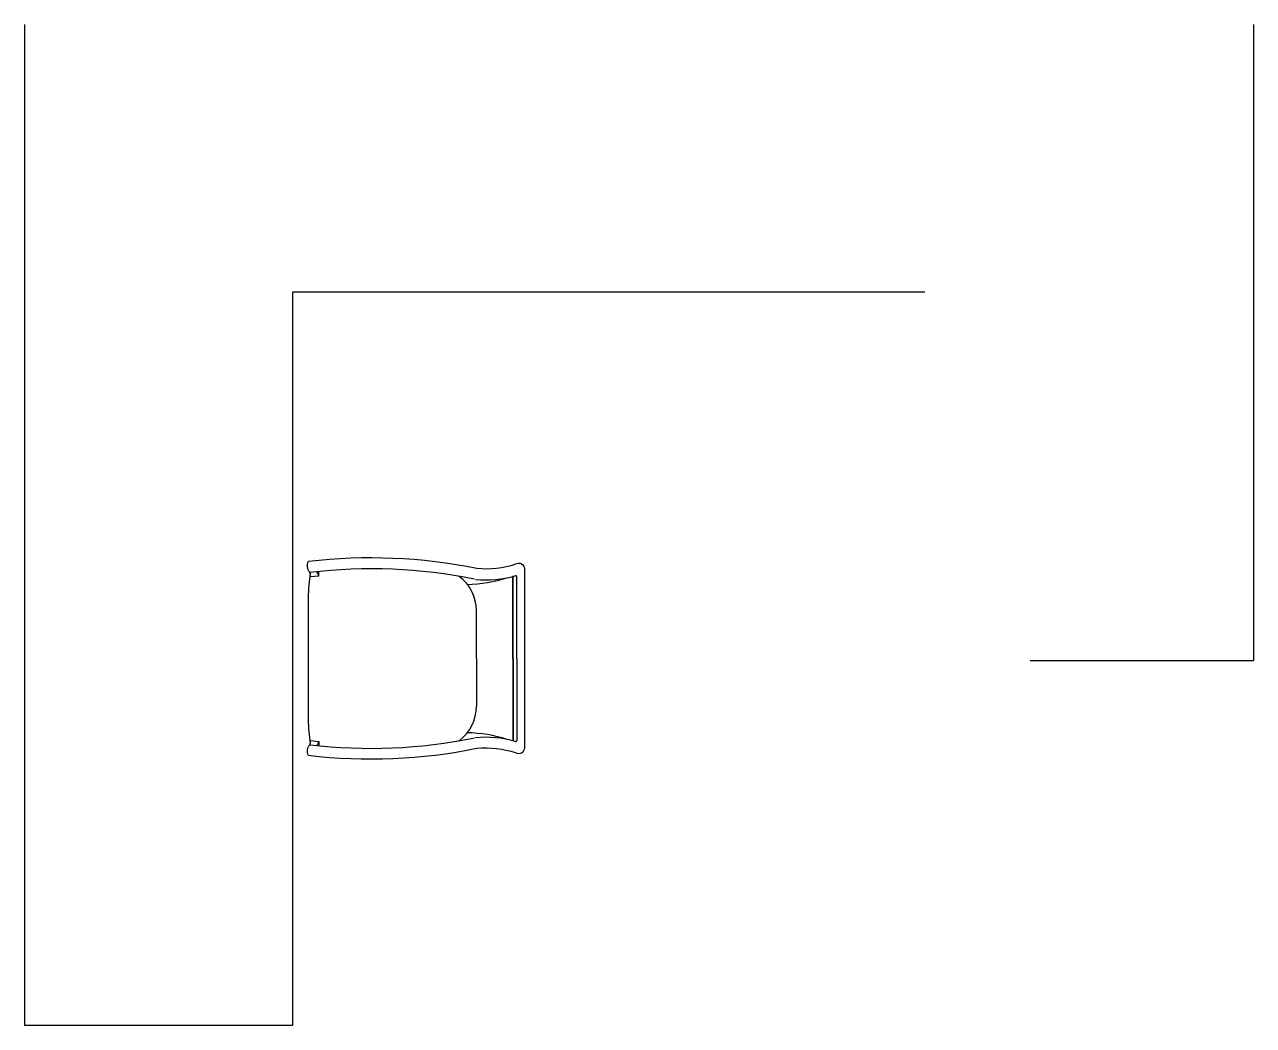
# Model space of a CAD drawing. Header units: metres. Extents: x -353 to 1688, y -477 to 135.
# Drawn here: x 68.839 to 71.592, y -223.602 to -221.359 of the extents above; entities that cross this region are included whole.
import ezdxf

# ---------------------------------------------------------------- set-up
doc = ezdxf.new("R2010")
doc.units = ezdxf.units.M
doc.header["$MEASUREMENT"] = 0
doc.layers.add('ID-LOOSE2', color=8, linetype='Continuous')

msp = doc.modelspace()

# ---------------------------------------------------------------- linework, layer by layer
at = {"layer": 'ID-LOOSE2', "linetype": 'Continuous'}
for p, q in [((68.83869, -221.359), (68.83869, -223.60208)), ((71.59211, -221.35912), (71.59211, -222.78462)), ((70.85597, -221.959), (69.43869, -221.959)), ((69.43869, -221.959), (69.43869, -223.60208)), ((69.4978, -222.59431), (69.49347, -222.58517)), ((69.4978, -222.59431), (69.4978, -222.58472)), ((69.4784, -222.59608), (69.4978, -222.59431)), ((69.93252, -222.77992), (69.93252, -222.5965)), ((69.93334, -222.77992), (69.93334, -222.5965)), ((69.94153, -222.77992), (69.94153, -222.59618)), ((69.85146, -222.77992), (69.85146, -222.67314)), ((69.85146, -222.77992), (69.85146, -222.88671)), ((69.93252, -222.77992), (69.93252, -222.96335)), ((69.93334, -222.77992), (69.93334, -222.96335)), ((69.94153, -222.77992), (69.94153, -222.96367)), ((71.59211, -222.78462), (71.09207, -222.78462)), ((69.4784, -222.96377), (69.4978, -222.96554)), ((69.4978, -222.96554), (69.49347, -222.97468)), ((69.4978, -222.96554), (69.4978, -222.97513)), ((69.43869, -223.60208), (68.83869, -223.60208))]:
    msp.add_line(p, q, dxfattribs=at)
msp.add_lwpolyline([(69.93942, -222.9913, 0.1025232), (69.85204, -222.98172, -0.0804606), (69.47481, -222.99729, -0.3022999), (69.47774, -222.97287, 0.1979323), (69.4784, -222.96372, -0.028193), (69.47481, -222.90965), (69.47481, -222.77961), (69.47481, -222.64956, -0.028193), (69.4784, -222.5955, 0.1979323), (69.47774, -222.58635, -0.3022999), (69.47481, -222.56193, -0.0804606), (69.85204, -222.5775, 0.1025232), (69.93942, -222.56792, -0.5871113), (69.95861, -222.5787), (69.95861, -222.98052, -0.5871113)], format="xyb", close=True, dxfattribs=at)
for centre, radius, start, end in [((69.61515, -223.73315), 1.15441, 78.43567, 96.83625), ((69.46698, -222.59232), 0.01202, 341.75361, 26.5375), ((69.75364, -222.67402), 0.09783, 0.51639, 53.19267), ((69.82414, -222.29632), 0.31732, 271.15909, 287.56409), ((69.87203, -222.36278), 0.24087, 264.55133, 285.96258), ((69.93211, -222.59637), 0.000433, 341.7715, 99.22024), ((69.93262, -222.59654), 0.000725, 357.37617, 107.52085), ((69.93915, -222.59662), 0.00242, 10.34496, 111.37417), ((69.75364, -222.88583), 0.09783, 306.80733, 359.48361), ((69.61515, -221.8267), 1.15441, 263.16375, 281.56433), ((69.46698, -222.96753), 0.01202, 333.4625, 18.24639), ((69.82414, -223.26352), 0.31732, 72.43591, 88.84091), ((69.87203, -223.19707), 0.24087, 74.03742, 95.44867), ((69.93211, -222.96348), 0.000433, 260.77976, 18.2285), ((69.93262, -222.96331), 0.000725, 252.47915, 2.62383), ((69.93915, -222.96323), 0.00242, 248.62583, 349.65504)]:
    msp.add_arc(centre, radius, start, end, dxfattribs=at)

doc.saveas('drawing.dxf')
